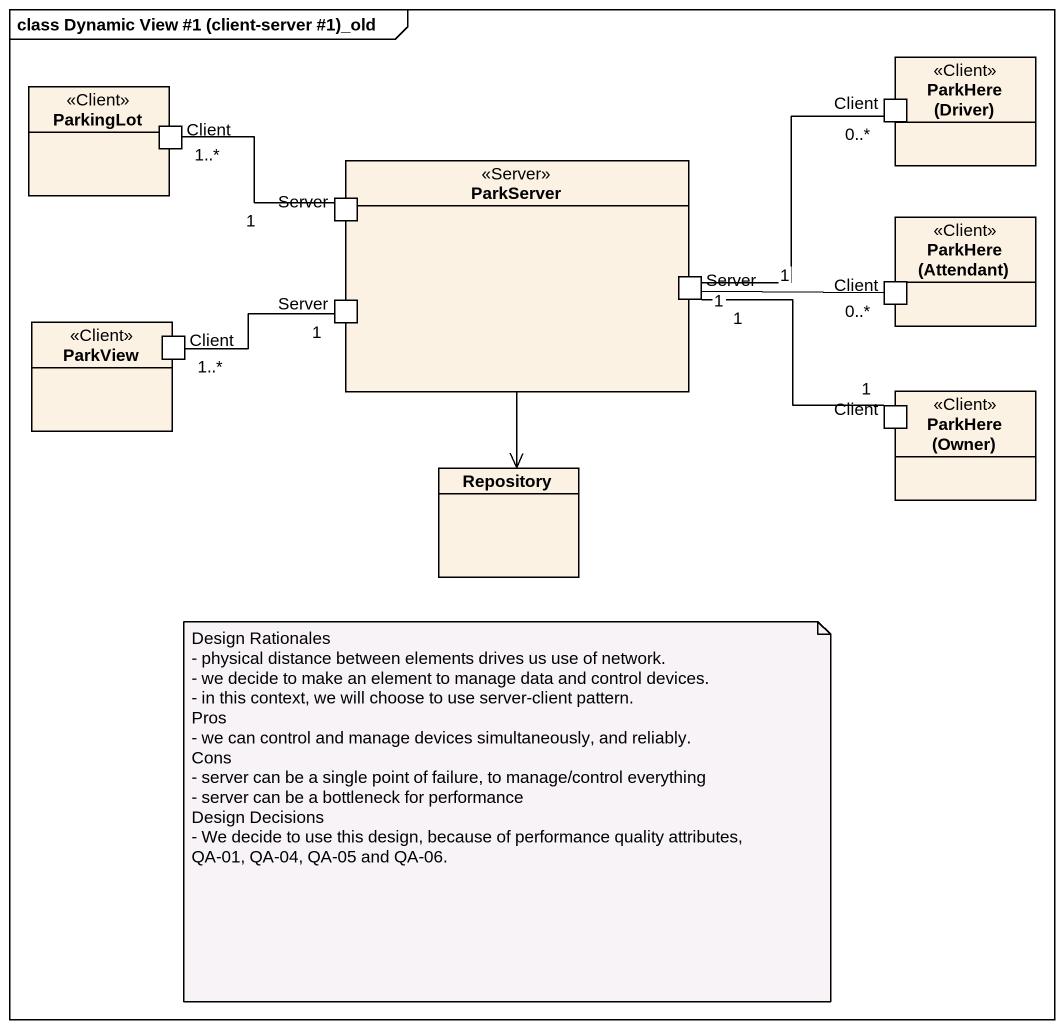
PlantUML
@startuml
mainframe class Dynamic View #1 (client-server #1)_old
allowmixing
hide circle
hide empty members
rectangle ParkingLot <<Client>> {
  port "Client" as Client_2
}
rectangle "ParkHere (Driver)" as ParkHere_Driver <<Client>> {
  port Client
}
rectangle ParkServer <<Server>> {
  port Server
  port "Server" as Server_2
  port "Server" as Server_3
}
rectangle "ParkHere (Attendant)" as ParkHere_Attendant <<Client>> {
  port "Client" as Client_4
}
rectangle ParkView <<Client>> {
  port "Client" as Client_3
}
rectangle "ParkHere (Owner)" as ParkHere_Owner <<Client>> {
  port "Client" as Client_5
}
class Repository
Client_2 "1..*" -right- "1" Server
ParkServer --> Repository
Client_3 "1..*" -right- "1" Server_2
Server_3 "1" -up- "0..*" Client
Server_3 "1" -right- "0..*" Client_4
Server_3 "1" -- "1" Client_5
note as N1
  Design Rationales
  - physical distance between elements drives us use of network.
  - we decide to make an element to manage data and control devices.
  - in this context, we will choose to use server-client pattern.
  Pros
  - we can control and manage devices simultaneously, and reliably.
  Cons
  - server can be a single point of failure, to manage/control everything
  - server can be a bottleneck for performance
  Design Decisions
  - We decide to use this design, because of performance quality attributes, QA-01, QA-04, QA-05 and QA-06.
end note
@enduml
